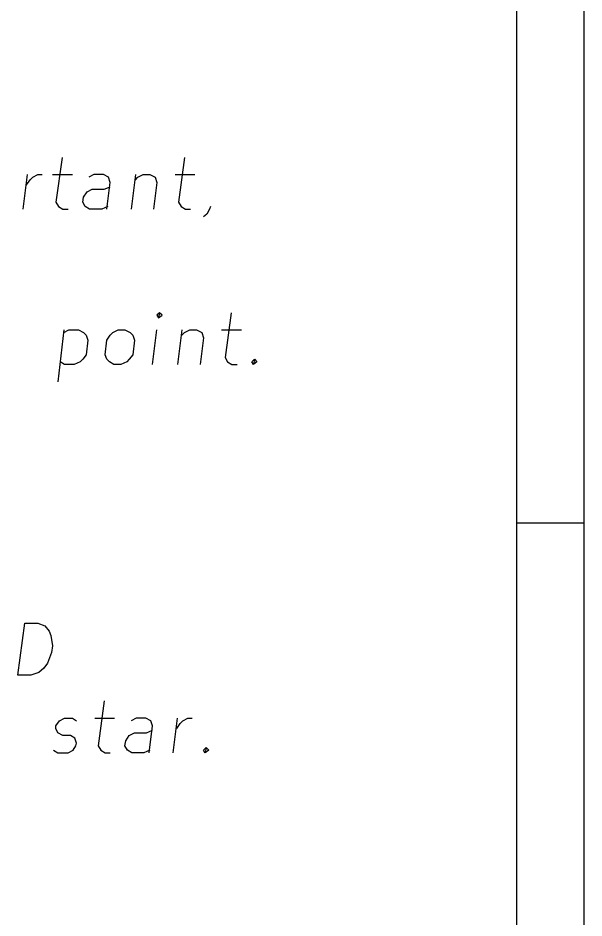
# Model space of a CAD drawing. Extents: x 10 to 287, y -200 to -10.
# Drawn here: x 270.33 to 287, y -121.63 to -95.14 of the extents above; entities that cross this region are included whole.
import ezdxf

# ---------------------------------------------------------------- set-up
doc = ezdxf.new("R2010")
doc.units = 0
doc.header["$MEASUREMENT"] = 0
doc.layers.add('BLACK', color=7, linetype='CONTINUOUS')
doc.layers.add('WHITE', color=7, linetype='CONTINUOUS')

msp = doc.modelspace()

# ---------------------------------------------------------------- linework, layer by layer
at = {"layer": 'Black'}
for p, q in [((286.995, -200), (286.995, -10.0076)), ((285.013, -198.018), (285.013, -11.9888)), ((286.995, -110.007), (285.013, -110.007))]:
    msp.add_line(p, q, dxfattribs=at)
at = {"layer": 'White'}
for p, q in [((271.628, -99.2378), (271.45, -100.559)), ((275.234, -99.2378), (275.057, -100.559)), ((270.485, -100.762), (270.612, -99.7458)), ((270.688, -99.8982), (270.764, -99.822)), ((270.764, -99.822), (270.916, -99.7458)), ((270.916, -99.7458), (271.043, -99.7458)), ((271.348, -99.7458), (271.932, -99.7458)), ((272.567, -99.7458), (272.415, -99.822)), ((272.847, -99.7458), (272.567, -99.7458)), ((272.999, -99.822), (272.847, -99.7458)), ((273.05, -99.9744), (272.999, -99.822)), ((273.787, -99.7458), (273.66, -100.762)), ((273.787, -99.8982), (273.863, -99.822)), ((273.863, -99.822), (274.015, -99.7458)), ((274.015, -99.7458), (274.218, -99.7458)), ((274.218, -99.7458), (274.371, -99.822)), ((274.371, -99.822), (274.422, -99.9744)), ((274.955, -99.7458), (275.539, -99.7458)), ((270.586, -100.051), (270.688, -99.8982)), ((272.872, -100.178), (273.05, -100.101)), ((272.948, -100.762), (273.05, -99.9744)), ((274.422, -99.9744), (274.32, -100.762)), ((272.263, -100.406), (272.364, -100.254)), ((272.364, -100.254), (272.517, -100.178)), ((272.517, -100.178), (272.872, -100.178)), ((271.45, -100.559), (271.526, -100.686)), ((272.237, -100.559), (272.263, -100.406)), ((272.313, -100.686), (272.237, -100.559)), ((275.057, -100.559), (275.133, -100.686)), ((271.526, -100.686), (271.653, -100.762)), ((271.653, -100.762), (271.805, -100.762)), ((272.44, -100.762), (272.313, -100.686)), ((272.796, -100.762), (272.44, -100.762)), ((272.974, -100.686), (272.796, -100.762)), ((275.133, -100.686), (275.26, -100.762)), ((275.26, -100.762), (275.412, -100.762)), ((275.895, -100.914), (275.793, -100.99)), ((275.971, -100.762), (275.895, -100.914)), ((275.996, -100.686), (275.971, -100.762)), ((274.498, -103.81), (274.422, -103.886)), ((274.498, -103.81), (274.472, -103.962)), ((274.574, -103.886), (274.498, -103.81)), ((276.606, -103.81), (276.428, -105.131)), ((274.422, -103.886), (274.472, -103.962)), ((274.472, -103.962), (274.574, -103.886)), ((271.678, -104.318), (271.501, -105.842)), ((271.678, -104.394), (271.831, -104.318)), ((271.831, -104.318), (272.11, -104.318)), ((272.11, -104.318), (272.263, -104.394)), ((273.126, -104.394), (273.279, -104.318)), ((273.279, -104.318), (273.482, -104.318)), ((273.482, -104.318), (273.634, -104.394)), ((274.295, -105.334), (274.422, -104.318)), ((275.158, -104.318), (275.031, -105.334)), ((275.234, -104.394), (275.387, -104.318)), ((275.387, -104.318), (275.59, -104.318)), ((275.59, -104.318), (275.742, -104.394)), ((276.327, -104.318), (276.911, -104.318)), ((272.263, -104.394), (272.339, -104.47)), ((272.339, -104.47), (272.39, -104.623)), ((272.39, -104.623), (272.339, -105.054)), ((272.898, -105.054), (272.948, -104.623)), ((272.948, -104.623), (273.05, -104.47)), ((273.05, -104.47), (273.126, -104.394)), ((273.634, -104.394), (273.71, -104.47)), ((273.71, -104.47), (273.761, -104.623)), ((273.761, -104.623), (273.71, -105.054)), ((275.158, -104.47), (275.234, -104.394)), ((275.793, -104.546), (275.692, -105.334)), ((275.742, -104.394), (275.793, -104.546)), ((272.339, -105.054), (272.237, -105.181)), ((272.948, -105.181), (272.898, -105.054)), ((273.71, -105.054), (273.609, -105.181)), ((276.428, -105.131), (276.504, -105.258)), ((271.704, -105.334), (271.577, -105.258)), ((271.983, -105.334), (271.704, -105.334)), ((272.161, -105.258), (271.983, -105.334)), ((272.237, -105.181), (272.161, -105.258)), ((273.025, -105.258), (272.948, -105.181)), ((273.152, -105.334), (273.025, -105.258)), ((273.355, -105.334), (273.152, -105.334)), ((273.533, -105.258), (273.355, -105.334)), ((273.609, -105.181), (273.533, -105.258)), ((276.504, -105.258), (276.631, -105.334)), ((276.631, -105.334), (276.784, -105.334)), ((277.216, -105.258), (277.292, -105.181)), ((277.266, -105.334), (277.216, -105.258)), ((277.292, -105.181), (277.266, -105.334)), ((277.368, -105.258), (277.266, -105.334)), ((277.292, -105.181), (277.368, -105.258)), ((270.332, -114.478), (270.535, -112.954)), ((270.535, -112.954), (270.916, -112.954)), ((270.916, -112.954), (271.12, -113.03)), ((271.12, -113.03), (271.247, -113.182)), ((271.247, -113.182), (271.297, -113.309)), ((271.297, -113.309), (271.348, -113.614)), ((271.348, -113.614), (271.323, -113.817)), ((271.323, -113.817), (271.196, -114.122)), ((271.196, -114.122), (271.094, -114.275)), ((270.942, -114.402), (270.713, -114.478)), ((271.094, -114.275), (270.942, -114.402)), ((270.713, -114.478), (270.332, -114.478)), ((272.872, -115.24), (272.694, -116.561)), ((271.551, -115.824), (271.704, -115.748)), ((271.704, -115.748), (271.932, -115.748)), ((271.932, -115.748), (272.059, -115.824)), ((272.593, -115.748), (273.177, -115.748)), ((273.812, -115.748), (273.66, -115.824)), ((274.091, -115.748), (273.812, -115.748)), ((274.244, -115.824), (274.091, -115.748)), ((274.904, -116.764), (275.031, -115.748)), ((275.184, -115.824), (275.336, -115.748)), ((275.336, -115.748), (275.463, -115.748)), ((271.45, -115.976), (271.551, -115.824)), ((271.45, -116.053), (271.45, -115.976)), ((274.193, -116.764), (274.295, -115.976)), ((274.295, -115.976), (274.244, -115.824)), ((275.006, -116.053), (275.107, -115.9)), ((275.107, -115.9), (275.184, -115.824)), ((271.501, -116.18), (271.45, -116.053)), ((271.653, -116.256), (271.501, -116.18)), ((271.882, -116.256), (271.653, -116.256)), ((272.009, -116.332), (271.882, -116.256)), ((273.507, -116.408), (273.609, -116.256)), ((273.609, -116.256), (273.761, -116.18)), ((273.761, -116.18), (274.117, -116.18)), ((274.117, -116.18), (274.295, -116.103)), ((271.958, -116.688), (272.034, -116.561)), ((272.059, -116.484), (272.009, -116.332)), ((272.034, -116.561), (272.059, -116.484)), ((272.694, -116.561), (272.771, -116.688)), ((273.482, -116.561), (273.507, -116.408)), ((273.558, -116.688), (273.482, -116.561)), ((271.374, -116.688), (271.501, -116.764)), ((271.501, -116.764), (271.805, -116.764)), ((271.805, -116.764), (271.958, -116.688)), ((272.771, -116.688), (272.898, -116.764)), ((272.898, -116.764), (273.05, -116.764)), ((273.685, -116.764), (273.558, -116.688)), ((274.041, -116.764), (273.685, -116.764)), ((274.218, -116.688), (274.041, -116.764)), ((275.793, -116.688), (275.869, -116.611)), ((275.844, -116.764), (275.793, -116.688)), ((275.869, -116.611), (275.844, -116.764)), ((275.946, -116.688), (275.844, -116.764)), ((275.869, -116.611), (275.946, -116.688))]:
    msp.add_line(p, q, dxfattribs=at)

doc.saveas('drawing.dxf')
